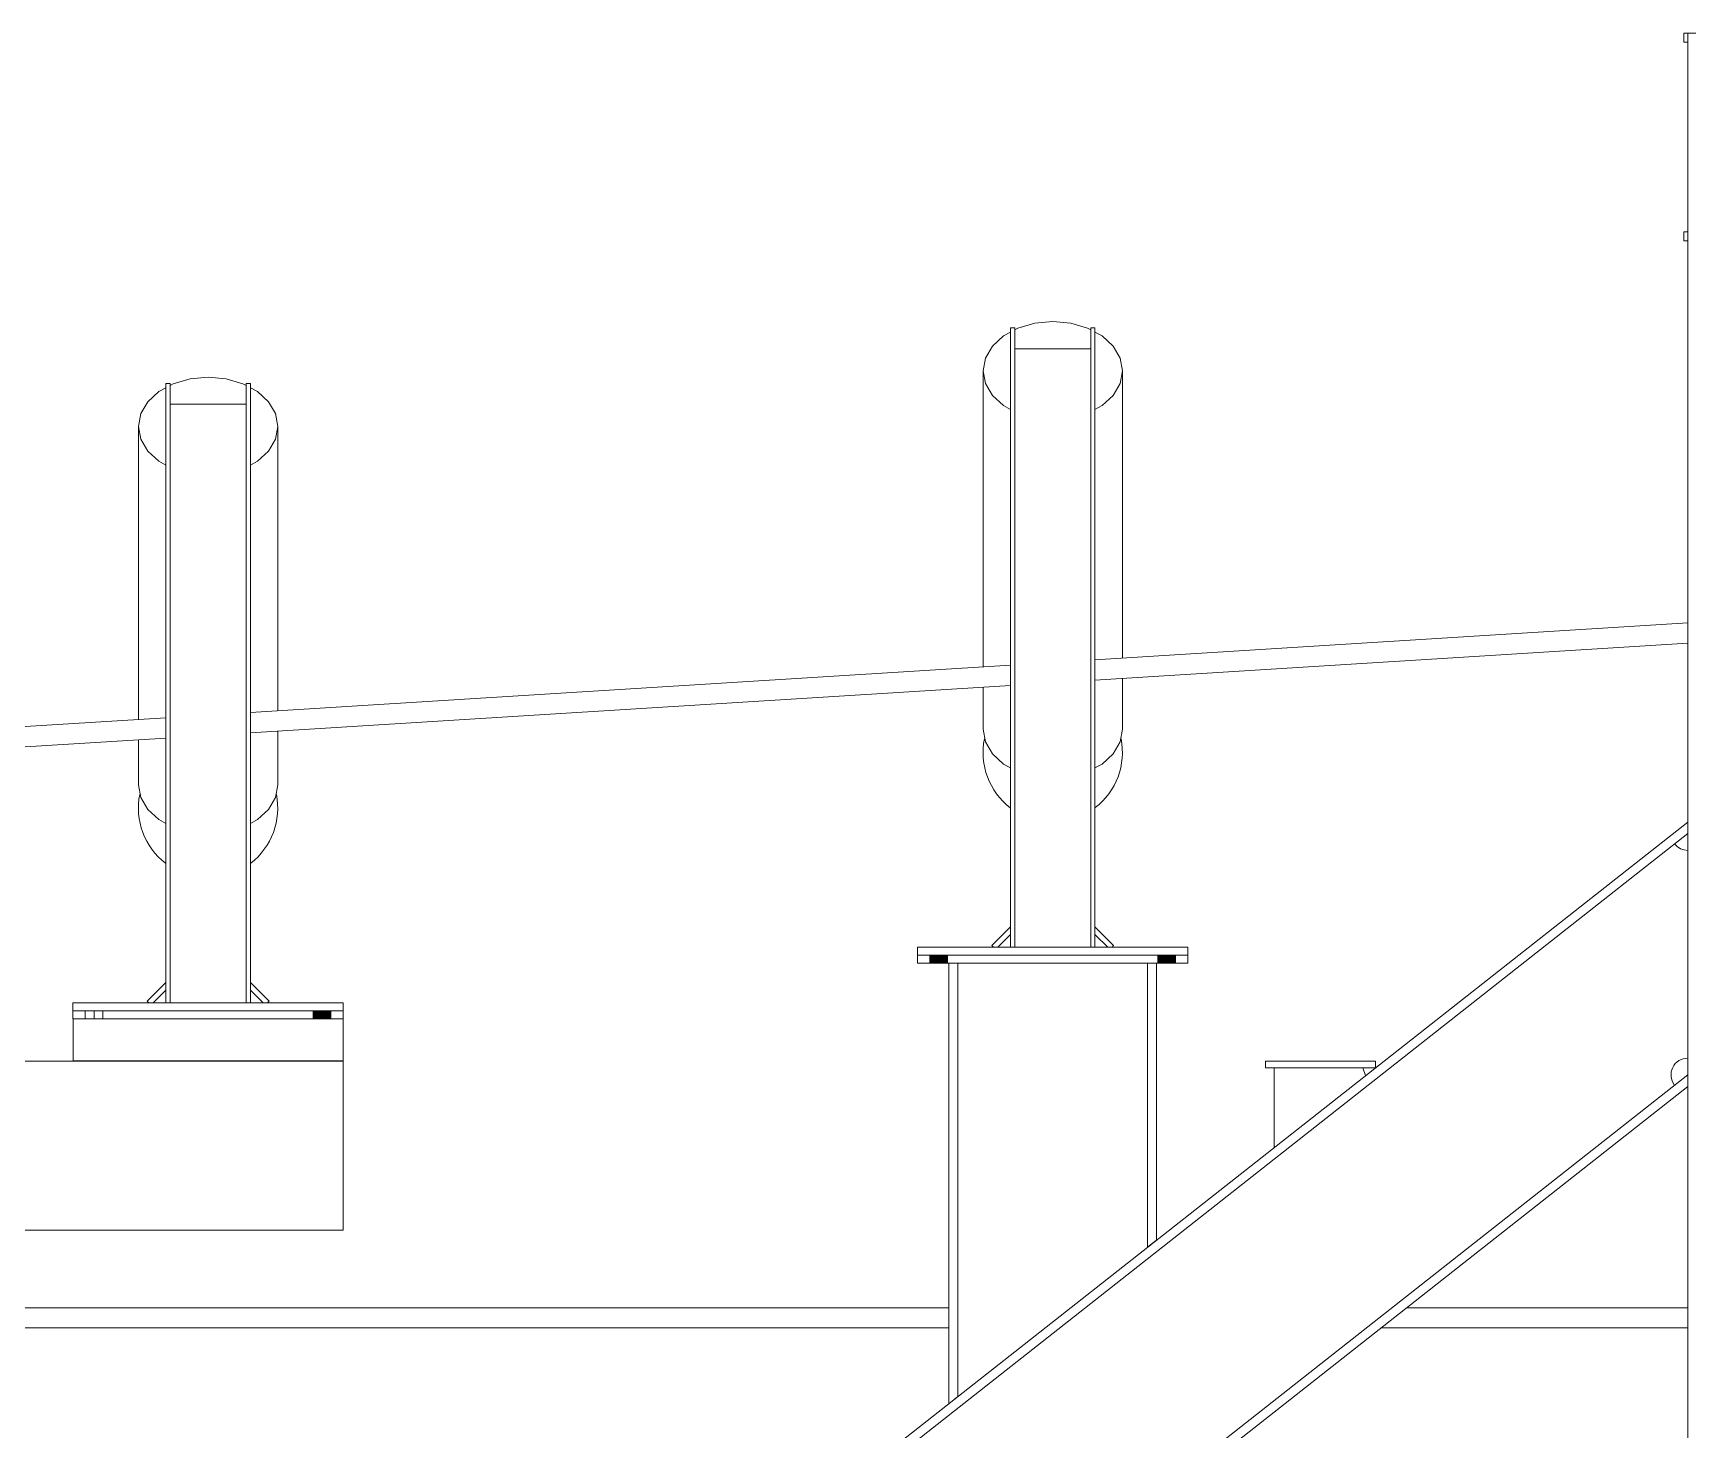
# Model space of a CAD drawing. Header units: millimetres. Extents: x 2 to 845, y 5 to 599.
# Drawn here: x 226.68 to 275.66, y 497.07 to 538.41 of the extents above; entities that cross this region are included whole.
import ezdxf

# ---------------------------------------------------------------- set-up
doc = ezdxf.new("R2010")
doc.units = ezdxf.units.MM
doc.linetypes.add('XKITLINE00', pattern=[0])
doc.linetypes.add('XKITLINE02', pattern=[4, 2, -2])
doc.layers.add('Parafuso', color=3, linetype='Continuous', lineweight=0)
doc.layers.add('Peça', color=2, linetype='Continuous', lineweight=0)

# ---------------------------------------------------------------- blocks, each defined once
blk = doc.blocks.new('*A779')
at = {"layer": 'Peça', "color": 1, "linetype": 'XKITLINE00', "lineweight": 0}
for p, q in [((275.531, 538.146), (275.531, 538.413)), ((275.531, 538.413), (275.656, 538.413)), ((281.806, 538.413), (281.931, 538.413)), ((281.931, 538.413), (281.931, 538.146)), ((275.656, 538.146), (275.531, 538.146)), ((281.931, 538.146), (281.806, 538.146)), ((275.531, 532.263), (275.531, 532.531)), ((275.531, 532.531), (275.656, 532.531)), ((281.806, 532.531), (281.931, 532.531)), ((281.931, 532.531), (281.931, 532.263)), ((275.656, 532.263), (275.531, 532.263)), ((281.931, 532.263), (281.806, 532.263))]:
    blk.add_line(p, q, dxfattribs=at)
blk = doc.blocks.new('*A780')
at = {"layer": 'Peça', "color": 1, "linetype": 'XKITLINE00', "lineweight": 0}
for p, q in [((243.156, 489.487), (275.656, 515.064)), ((275.656, 514.724), (275.656, 515.064)), ((243.424, 489.357), (275.656, 514.724)), ((275.343, 514.335), (275.264, 514.415)), ((275.343, 514.335), (275.438, 514.274)), ((275.438, 514.274), (275.544, 514.237)), ((275.544, 514.237), (275.656, 514.224)), ((275.518, 508.059), (275.391, 508.002)), ((275.518, 508.059), (275.656, 508.079)), ((275.656, 507.579), (249.039, 486.631)), ((275.159, 507.525), (275.193, 507.39)), ((275.656, 507.238), (275.656, 507.579)), ((249.306, 486.501), (275.656, 507.238)), ((275.264, 507.27), (275.193, 507.39)), ((243.156, 489.487), (243.424, 489.357)), ((243.887, 489.546), (243.816, 489.666)), ((243.921, 489.411), (243.887, 489.546)), ((243.916, 489.272), (243.921, 489.411)), ((243.873, 489.139), (243.916, 489.272)), ((243.873, 489.139), (246.656, 487.788)), ((247.148, 487.549), (248.589, 486.849)), ((248.589, 486.849), (248.67, 486.968)), ((248.781, 487.06), (248.67, 486.968)), ((249.327, 487.039), (249.199, 487.105)), ((249.327, 487.039), (249.431, 486.94)), ((249.039, 486.631), (249.306, 486.501))]:
    blk.add_line(p, q, dxfattribs=at)
for centre, radius, start, end in [((275.656, 507.579), 0.5, 122.047, 186.1711), ((249.039, 486.632), 0.499, 71.29, 121.0131)]:
    blk.add_arc(centre, radius, start, end, dxfattribs=at)
blk = doc.blocks.new('*A783')
at = {"layer": 'Peça', "color": 1, "linetype": 'XKITLINE00', "lineweight": 0}
for p, q in [((275.948, 538.413), (275.656, 538.413)), ((275.656, 480.364), (275.656, 538.413)), ((275.924, 480.364), (275.924, 538.413)), ((281.514, 538.413), (281.539, 538.413)), ((281.539, 538.413), (281.806, 538.413)), ((281.539, 480.364), (281.539, 538.413)), ((281.806, 480.364), (281.806, 538.413))]:
    blk.add_line(p, q, dxfattribs=at)
blk = doc.blocks.new('*A784')
at = {"layer": 'Parafuso'}
for points in [[(253.743, 511.122), (253.743, 510.884), (253.218, 510.884), (253.218, 511.122)], [(260.493, 511.122), (260.493, 510.884), (259.968, 510.884), (259.968, 511.122)]]:
    blk.add_hatch(color=7, dxfattribs=at).paths.add_polyline_path(points, flags=17)
at = {"layer": 'Parafuso', "color": 7, "linetype": 'XKITLINE00', "lineweight": 0}
for p, q in [((253.218, 511.122), (253.218, 510.884)), ((253.481, 511.122), (253.481, 510.884)), ((253.743, 511.122), (253.743, 510.884)), ((259.968, 511.122), (259.968, 510.884)), ((260.231, 511.122), (260.231, 510.884)), ((260.493, 511.122), (260.493, 510.884))]:
    blk.add_line(p, q, dxfattribs=at)
blk = doc.blocks.new('*A785')
at = {"layer": 'Peça', "color": 1, "linetype": 'XKITLINE00', "lineweight": 0}
for p, q in [((253.781, 510.884), (253.781, 497.849)), ((259.664, 510.884), (254.049, 510.884)), ((254.049, 498.059), (254.049, 510.884)), ((259.931, 510.884), (259.664, 510.884)), ((259.664, 502.478), (259.664, 510.884)), ((259.931, 502.689), (259.931, 510.884)), ((259.931, 502.689), (259.664, 502.478)), ((253.781, 497.849), (254.049, 498.059))]:
    blk.add_line(p, q, dxfattribs=at)
blk = doc.blocks.new('*A787')
at = {"layer": 'Parafuso'}
for points in [[(253.218, 510.884), (253.218, 511.122), (253.743, 511.122), (253.743, 510.884)], [(259.968, 510.884), (259.968, 511.122), (260.493, 511.122), (260.493, 510.884)]]:
    blk.add_hatch(color=7, dxfattribs=at).paths.add_polyline_path(points, flags=17)
at = {"layer": 'Parafuso', "color": 7, "linetype": 'XKITLINE00', "lineweight": 0}
for p, q in [((253.218, 511.122), (253.218, 510.884)), ((253.481, 511.122), (253.481, 510.884)), ((253.743, 511.122), (253.743, 510.884)), ((259.968, 511.122), (259.968, 510.884)), ((260.231, 511.122), (260.231, 510.884)), ((260.493, 511.122), (260.493, 510.884))]:
    blk.add_line(p, q, dxfattribs=at)
blk = doc.blocks.new('*A788')
at = {"layer": 'Peça', "color": 1, "linetype": 'XKITLINE00', "lineweight": 0}
for p, q in [((252.856, 511.121), (260.856, 511.122)), ((252.856, 510.884), (252.856, 511.121)), ((252.856, 510.884), (260.856, 510.885)), ((260.856, 510.885), (260.856, 511.122))]:
    blk.add_line(p, q, dxfattribs=at)
blk = doc.blocks.new('*A795')
at = {"layer": 'Peça', "color": 1, "linetype": 'XKITLINE00', "lineweight": 0}
for p, q in [((263.407, 505.424), (263.407, 507.79)), ((266.118, 507.558), (266.037, 507.79))]:
    blk.add_line(p, q, dxfattribs=at)
blk = doc.blocks.new('*A796')
at = {"layer": 'Peça', "color": 1, "linetype": 'XKITLINE00', "lineweight": 0}
for p, q in [((263.157, 507.99), (266.412, 507.99)), ((263.157, 507.99), (263.157, 507.79)), ((266.412, 507.99), (266.412, 507.79)), ((263.157, 507.79), (266.412, 507.79))]:
    blk.add_line(p, q, dxfattribs=at)
blk = doc.blocks.new('*A906')
at = {"layer": 'Peça', "color": 1, "linetype": 'XKITLINE00', "lineweight": 0}
for p, q in [((223.107, 507.989), (235.856, 507.989)), ((235.856, 502.989), (235.856, 507.989)), ((219.231, 502.989), (235.856, 502.989))]:
    blk.add_line(p, q, dxfattribs=at)
blk = doc.blocks.new('*A1048')
at = {"layer": 'Peça', "color": 1, "linetype": 'XKITLINE00', "lineweight": 0}
for p, q in [((219.231, 500.689), (253.781, 500.689)), ((267.335, 500.689), (275.656, 500.689)), ((219.231, 500.089), (253.781, 500.089)), ((266.573, 500.089), (275.656, 500.089))]:
    blk.add_line(p, q, dxfattribs=at)
blk = doc.blocks.new('*A1049')
at = {"layer": 'Peça', "color": 1, "linetype": 'XKITLINE00', "lineweight": 0}
for p, q in [((258.106, 519.863), (275.656, 520.958)), ((258.106, 519.262), (275.656, 520.357)), ((233.106, 518.303), (255.606, 519.707)), ((233.106, 517.702), (255.606, 519.106)), ((208.106, 516.744), (230.606, 518.147)), ((208.106, 516.142), (230.606, 517.546))]:
    blk.add_line(p, q, dxfattribs=at)
blk = doc.blocks.new('*A1128')
at = {"layer": 'Peça', "color": 1, "linetype": 'XKITLINE00', "lineweight": 0}
for p, q in [((227.856, 509.238), (227.856, 509.476)), ((227.856, 509.476), (235.856, 509.476)), ((235.856, 509.239), (235.856, 509.476)), ((227.856, 509.238), (235.856, 509.239))]:
    blk.add_line(p, q, dxfattribs=at)
blk = doc.blocks.new('*A1129')
at = {"layer": 'Peça', "color": 1, "linetype": 'XKITLINE00', "lineweight": 0}
for p, q in [((227.857, 507.991), (227.857, 509.238)), ((235.856, 509.238), (235.857, 509.238)), ((235.857, 509.238), (235.857, 507.991)), ((235.857, 507.991), (227.857, 507.991))]:
    blk.add_line(p, q, dxfattribs=at)
blk = doc.blocks.new('*A1130')
at = {"layer": 'Parafuso'}
blk.add_hatch(color=7, dxfattribs=at).paths.add_polyline_path([(234.968, 509.239), (234.968, 509.476), (235.493, 509.476), (235.493, 509.239)], flags=17)
at = {"layer": 'Parafuso', "color": 7, "linetype": 'XKITLINE02', "lineweight": 0}
for p, q in [((228.218, 509.476), (228.218, 509.239)), ((228.481, 509.476), (228.481, 509.239)), ((228.743, 509.476), (228.743, 509.239))]:
    blk.add_line(p, q, dxfattribs=at)
at = {"layer": 'Parafuso', "color": 7, "linetype": 'XKITLINE00', "lineweight": 0}
for p, q in [((234.968, 509.476), (234.968, 509.239)), ((235.231, 509.476), (235.231, 509.239)), ((235.493, 509.476), (235.493, 509.239))]:
    blk.add_line(p, q, dxfattribs=at)
blk = doc.blocks.new('*A1131')
at = {"layer": 'Peça', "color": 1, "linetype": 'XKITLINE00', "lineweight": 0}
for p, q in [((229.237, 507.991), (229.237, 507.99)), ((229.237, 507.99), (229.475, 507.99)), ((229.475, 507.99), (229.475, 507.991))]:
    blk.add_line(p, q, dxfattribs=at)
blk = doc.blocks.new('*A1132')
at = {"layer": 'Peça', "color": 1, "linetype": 'XKITLINE00', "lineweight": 0}
for p, q in [((234.237, 507.991), (234.237, 507.99)), ((234.237, 507.99), (234.475, 507.99)), ((234.475, 507.99), (234.475, 507.991))]:
    blk.add_line(p, q, dxfattribs=at)
blk = doc.blocks.new('*A1151')
at = {"layer": 'Parafuso'}
blk.add_hatch(color=7, dxfattribs=at).paths.add_polyline_path([(235.493, 509.476), (235.493, 509.239), (234.968, 509.239), (234.968, 509.476)], flags=17)
at = {"layer": 'Parafuso', "color": 7, "linetype": 'XKITLINE02', "lineweight": 0}
for p, q in [((228.218, 509.476), (228.218, 509.239)), ((228.481, 509.476), (228.481, 509.239)), ((228.743, 509.476), (228.743, 509.239))]:
    blk.add_line(p, q, dxfattribs=at)
at = {"layer": 'Parafuso', "color": 7, "linetype": 'XKITLINE00', "lineweight": 0}
for p, q in [((234.968, 509.476), (234.968, 509.239)), ((235.231, 509.476), (235.231, 509.239)), ((235.493, 509.476), (235.493, 509.239))]:
    blk.add_line(p, q, dxfattribs=at)
blk = doc.blocks.new('*A1161')
at = {"layer": 'Peça', "color": 1, "linetype": 'XKITLINE00', "lineweight": 0}
for p, q in [((230.731, 527.984), (230.825, 528.035)), ((230.825, 528.035), (231.322, 528.181)), ((231.322, 528.181), (231.856, 528.231)), ((231.856, 528.231), (232.39, 528.181)), ((232.39, 528.181), (232.887, 528.035)), ((232.887, 528.035), (232.981, 527.984)), ((230.07, 527.501), (230.398, 527.804)), ((230.398, 527.804), (230.606, 527.917)), ((233.106, 527.917), (233.315, 527.804)), ((233.315, 527.804), (233.642, 527.501)), ((229.794, 526.772), (229.864, 527.15)), ((229.864, 527.15), (230.07, 527.501)), ((233.642, 527.501), (233.848, 527.15)), ((233.848, 527.15), (233.919, 526.772)), ((229.864, 526.395), (229.794, 526.772)), ((229.794, 518.097), (229.794, 526.772)), ((233.919, 526.772), (233.848, 526.395)), ((233.919, 518.354), (233.919, 526.772)), ((230.07, 526.043), (229.864, 526.395)), ((233.848, 526.395), (233.642, 526.043)), ((230.398, 525.741), (230.07, 526.043)), ((230.606, 525.628), (230.398, 525.741)), ((233.315, 525.741), (233.106, 525.628)), ((233.642, 526.043), (233.315, 525.741)), ((233.919, 516.166), (233.919, 517.753)), ((229.794, 516.166), (229.794, 517.495)), ((229.794, 516.166), (229.864, 515.788)), ((229.864, 515.788), (230.07, 515.436)), ((233.642, 515.436), (233.848, 515.788)), ((233.848, 515.788), (233.919, 516.166)), ((230.07, 515.436), (230.398, 515.134)), ((233.315, 515.134), (233.642, 515.436)), ((230.398, 515.134), (230.606, 515.021)), ((233.106, 515.021), (233.315, 515.134))]:
    blk.add_line(p, q, dxfattribs=at)
blk = doc.blocks.new('*A1162')
at = {"layer": 'Peça', "color": 1, "linetype": 'XKITLINE00', "lineweight": 0}
for p, q in [((230.606, 528.045), (230.606, 509.713)), ((230.606, 528.045), (230.731, 528.045)), ((230.731, 528.045), (230.731, 509.713)), ((232.981, 528.045), (232.981, 509.713)), ((233.106, 528.045), (232.981, 528.045)), ((233.106, 528.045), (233.106, 509.713)), ((230.731, 527.427), (232.981, 527.427))]:
    blk.add_line(p, q, dxfattribs=at)
blk = doc.blocks.new('*A1163')
at = {"layer": 'Peça', "color": 1, "linetype": 'XKITLINE00', "lineweight": 0}
for p, q in [((227.856, 509.476), (227.856, 509.713)), ((235.856, 509.713), (227.856, 509.713)), ((235.856, 509.476), (235.856, 509.713))]:
    blk.add_line(p, q, dxfattribs=at)
blk = doc.blocks.new('*A1164')
at = {"layer": 'Peça', "color": 1, "linetype": 'XKITLINE00', "lineweight": 0}
for radius, start, end in [(2.063, 168.6261, 232.3174), (2.062, 307.6826, 11.3739)]:
    blk.add_arc((231.856, 515.476), radius, start, end, dxfattribs=at)
blk = doc.blocks.new('*A1165')
at = {"layer": 'Peça', "color": 1, "linetype": 'XKITLINE00', "lineweight": 0}
for p, q in [((230.053, 509.76), (230.606, 510.313)), ((230.231, 509.713), (230.606, 510.089)), ((233.106, 510.313), (233.659, 509.76)), ((233.106, 510.089), (233.482, 509.713)), ((230.1, 509.713), (230.053, 509.76)), ((233.659, 509.76), (233.612, 509.713))]:
    blk.add_line(p, q, dxfattribs=at)
blk = doc.blocks.new('*A1199')
at = {"layer": 'Peça', "color": 1, "linetype": 'XKITLINE00', "lineweight": 0}
for p, q in [((255.398, 529.449), (255.606, 529.562)), ((255.731, 529.63), (255.825, 529.681)), ((255.825, 529.681), (256.322, 529.827)), ((256.322, 529.827), (256.856, 529.876)), ((256.856, 529.876), (257.39, 529.827)), ((257.39, 529.827), (257.887, 529.681)), ((257.887, 529.681), (257.981, 529.63)), ((258.106, 529.562), (258.315, 529.449)), ((254.864, 528.796), (255.07, 529.147)), ((255.07, 529.147), (255.398, 529.449)), ((258.315, 529.449), (258.642, 529.147)), ((258.642, 529.147), (258.848, 528.796)), ((254.794, 528.418), (254.864, 528.796)), ((258.848, 528.796), (258.919, 528.418)), ((254.864, 528.041), (254.794, 528.418)), ((254.794, 519.656), (254.794, 528.418)), ((255.07, 527.689), (254.864, 528.041)), ((258.848, 528.041), (258.642, 527.689)), ((258.919, 528.418), (258.848, 528.041)), ((258.919, 519.914), (258.919, 528.418)), ((255.398, 527.387), (255.07, 527.689)), ((258.642, 527.689), (258.315, 527.387)), ((255.606, 527.274), (255.398, 527.387)), ((258.315, 527.387), (258.106, 527.274)), ((258.919, 517.811), (258.919, 519.313)), ((254.794, 517.811), (254.794, 519.055)), ((254.794, 517.811), (254.864, 517.434)), ((258.848, 517.434), (258.919, 517.811)), ((254.864, 517.434), (255.07, 517.082)), ((258.642, 517.082), (258.848, 517.434)), ((255.07, 517.082), (255.398, 516.78)), ((255.398, 516.78), (255.606, 516.667)), ((258.106, 516.667), (258.315, 516.78)), ((258.315, 516.78), (258.642, 517.082))]:
    blk.add_line(p, q, dxfattribs=at)
blk = doc.blocks.new('*A1200')
at = {"layer": 'Peça', "color": 1, "linetype": 'XKITLINE00', "lineweight": 0}
for p, q in [((255.606, 529.691), (255.606, 511.359)), ((255.606, 529.691), (255.731, 529.691)), ((255.731, 529.691), (255.731, 511.359)), ((257.981, 529.691), (257.981, 511.359)), ((258.106, 529.691), (257.981, 529.691)), ((258.106, 529.691), (258.106, 511.359)), ((255.731, 529.072), (257.981, 529.072))]:
    blk.add_line(p, q, dxfattribs=at)
blk = doc.blocks.new('*A1201')
at = {"layer": 'Peça', "color": 1, "linetype": 'XKITLINE00', "lineweight": 0}
for p, q in [((252.856, 511.121), (252.856, 511.359)), ((260.856, 511.359), (252.856, 511.359)), ((260.856, 511.122), (260.856, 511.359))]:
    blk.add_line(p, q, dxfattribs=at)
blk = doc.blocks.new('*A1202')
at = {"layer": 'Peça', "color": 1, "linetype": 'XKITLINE00', "lineweight": 0}
for radius, start, end in [(2.063, 168.6261, 232.3174), (2.062, 307.6826, 11.3739)]:
    blk.add_arc((256.856, 517.121), radius, start, end, dxfattribs=at)
blk = doc.blocks.new('*A1203')
at = {"layer": 'Peça', "color": 1, "linetype": 'XKITLINE00', "lineweight": 0}
for p, q in [((255.053, 511.406), (255.606, 511.959)), ((258.106, 511.959), (258.659, 511.406)), ((255.1, 511.359), (255.053, 511.406)), ((255.231, 511.359), (255.606, 511.734)), ((258.106, 511.734), (258.482, 511.359)), ((258.659, 511.406), (258.612, 511.359))]:
    blk.add_line(p, q, dxfattribs=at)

msp = doc.modelspace()

# ---------------------------------------------------------------- block references
at = {"lineweight": 0}
for name in ['*A779', '*A783', '*A1199', '*A1200', '*A1161', '*A1162', '*A1049', '*A1202', '*A1164', '*A780', '*A1203', '*A1201', '*A788', '*A784', '*A787', '*A785', '*A1165', '*A1163', '*A1128', '*A1130', '*A1151', '*A1129', '*A906', '*A1131', '*A1132', '*A796', '*A795', '*A1048']:
    msp.add_blockref(name, (0, 0), dxfattribs=at)

doc.saveas('drawing.dxf')
